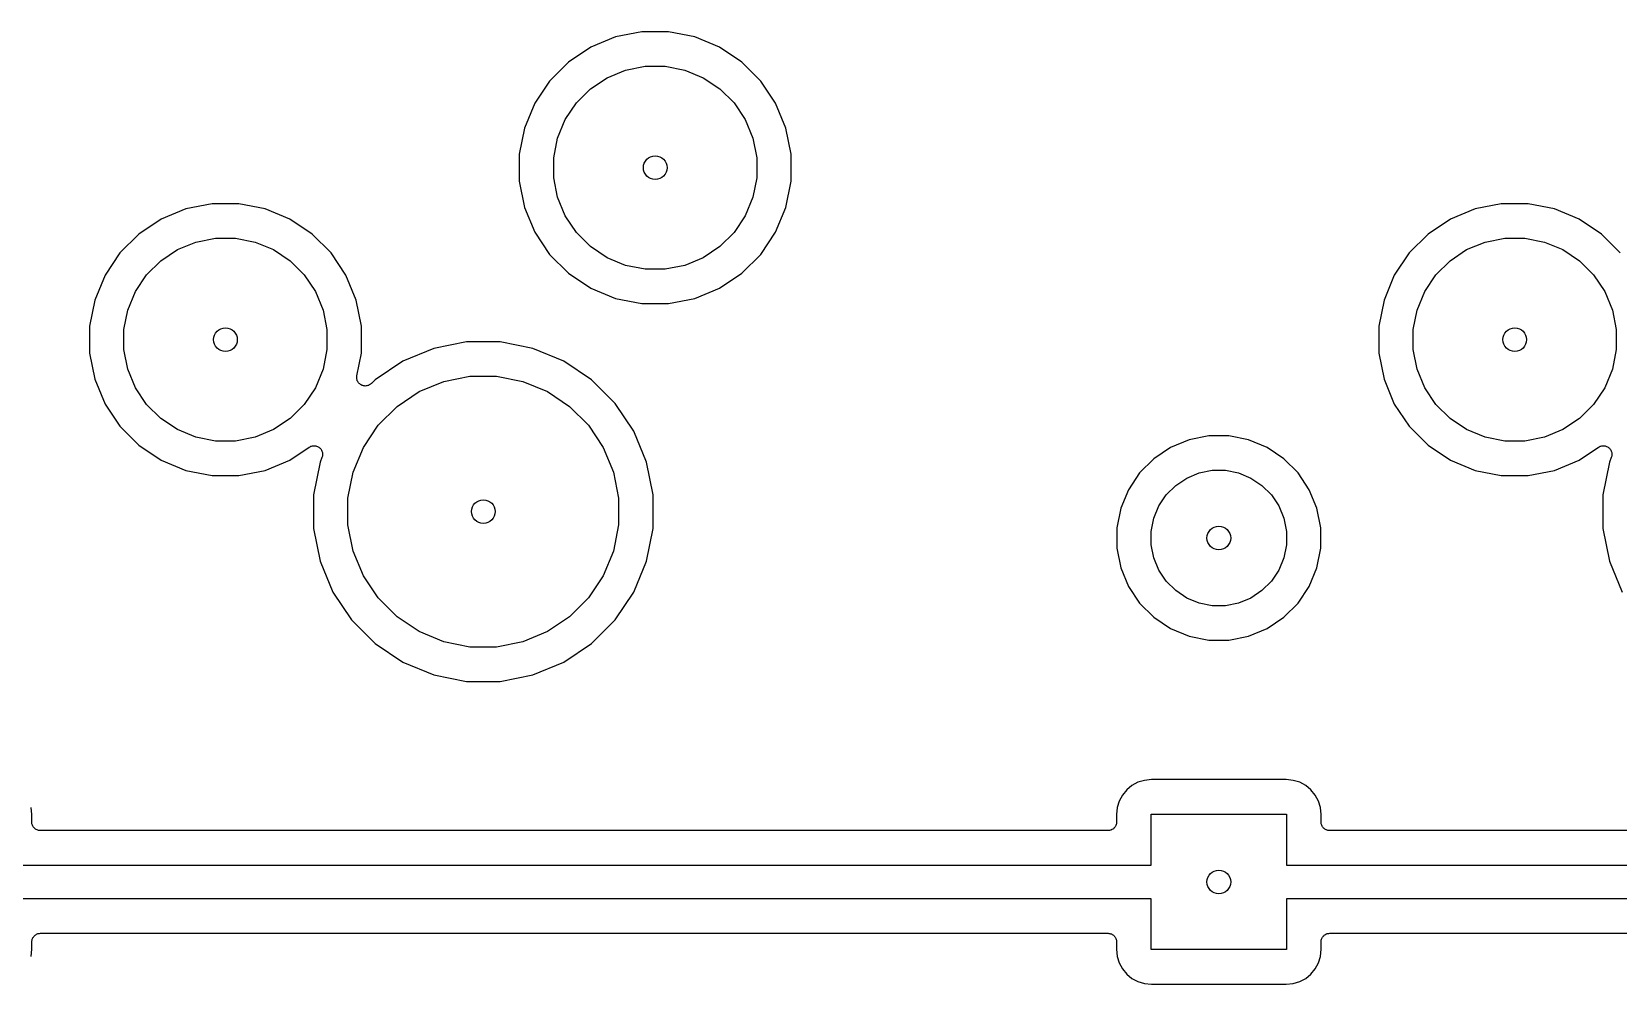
# Model space of a CAD drawing. Extents: x 1.5 to 15, y -8.3 to -3.1.
# Drawn here: x 5.263 to 6.186, y -5.65 to -5.096 of the extents above; entities that cross this region are included whole.
import ezdxf

# ---------------------------------------------------------------- set-up
doc = ezdxf.new("R2010")
doc.units = 0
doc.header["$MEASUREMENT"] = 0
doc.layers.add('BLACK', color=7, linetype='CONTINUOUS')

msp = doc.modelspace()

# ---------------------------------------------------------------- linework, layer by layer
at = {"layer": 'BLACK', "linetype": 'CONTINUOUS'}
for p, q in [((5.60253, -5.09869), (5.58814, -5.10465)), ((5.6178, -5.09565), (5.60253, -5.09869)), ((5.63338, -5.09565), (5.6178, -5.09565)), ((5.64865, -5.09869), (5.63338, -5.09565)), ((5.66304, -5.10465), (5.64865, -5.09869)), ((5.58814, -5.10465), (5.5752, -5.1133)), ((5.67599, -5.1133), (5.66304, -5.10465)), ((5.5752, -5.1133), (5.56418, -5.12431)), ((5.59762, -5.12237), (5.60836, -5.11792)), ((5.60836, -5.11792), (5.61977, -5.11565)), ((5.61977, -5.11565), (5.63141, -5.11565)), ((5.63141, -5.11565), (5.64282, -5.11792)), ((5.64282, -5.11792), (5.65356, -5.12237)), ((5.687, -5.12431), (5.67599, -5.1133)), ((5.56418, -5.12431), (5.55553, -5.13726)), ((5.57972, -5.13706), (5.58795, -5.12883)), ((5.58795, -5.12883), (5.59762, -5.12237)), ((5.65356, -5.12237), (5.66324, -5.12883)), ((5.66324, -5.12883), (5.67146, -5.13706)), ((5.69565, -5.13726), (5.687, -5.12431)), ((5.55553, -5.13726), (5.54957, -5.15165)), ((5.57326, -5.14673), (5.57972, -5.13706)), ((5.67146, -5.13706), (5.67792, -5.14673)), ((5.70161, -5.15165), (5.69565, -5.13726)), ((5.5688, -5.15748), (5.57326, -5.14673)), ((5.67792, -5.14673), (5.68238, -5.15748)), ((5.54957, -5.15165), (5.54654, -5.16692)), ((5.56654, -5.16889), (5.5688, -5.15748)), ((5.68238, -5.15748), (5.68465, -5.16889)), ((5.70465, -5.16692), (5.70161, -5.15165)), ((5.54654, -5.16692), (5.54654, -5.18249)), ((5.70465, -5.18249), (5.70465, -5.16692)), ((5.56654, -5.18052), (5.56654, -5.16889)), ((5.68465, -5.16889), (5.68465, -5.18052)), ((5.54654, -5.18249), (5.54957, -5.19776)), ((5.5688, -5.19193), (5.56654, -5.18052)), ((5.68465, -5.18052), (5.68238, -5.19193)), ((5.70161, -5.19776), (5.70465, -5.18249)), ((5.3678, -5.19565), (5.35253, -5.19869)), ((5.38338, -5.19565), (5.3678, -5.19565)), ((5.39865, -5.19869), (5.38338, -5.19565)), ((5.57326, -5.20268), (5.5688, -5.19193)), ((5.68238, -5.19193), (5.67792, -5.20268)), ((6.1178, -5.19565), (6.10253, -5.19869)), ((6.13338, -5.19565), (6.1178, -5.19565)), ((6.14865, -5.19869), (6.13338, -5.19565)), ((5.33814, -5.20465), (5.3252, -5.2133)), ((5.35253, -5.19869), (5.33814, -5.20465)), ((5.41304, -5.20465), (5.39865, -5.19869)), ((5.42599, -5.2133), (5.41304, -5.20465)), ((5.54957, -5.19776), (5.55553, -5.21215)), ((5.57972, -5.21235), (5.57326, -5.20268)), ((5.67792, -5.20268), (5.67146, -5.21235)), ((5.69565, -5.21215), (5.70161, -5.19776)), ((6.08814, -5.20465), (6.0752, -5.2133)), ((6.10253, -5.19869), (6.08814, -5.20465)), ((6.16304, -5.20465), (6.14865, -5.19869)), ((6.17599, -5.2133), (6.16304, -5.20465)), ((5.3252, -5.2133), (5.31418, -5.22431)), ((5.437, -5.22431), (5.42599, -5.2133)), ((5.55553, -5.21215), (5.56418, -5.2251)), ((5.58795, -5.22058), (5.57972, -5.21235)), ((5.67146, -5.21235), (5.66324, -5.22058)), ((5.687, -5.2251), (5.69565, -5.21215)), ((6.0752, -5.2133), (6.06418, -5.22431)), ((6.187, -5.22431), (6.17599, -5.2133)), ((5.33795, -5.22883), (5.34762, -5.22237)), ((5.34762, -5.22237), (5.35836, -5.21792)), ((5.35836, -5.21792), (5.36977, -5.21565)), ((5.36977, -5.21565), (5.38141, -5.21565)), ((5.38141, -5.21565), (5.39282, -5.21792)), ((5.39282, -5.21792), (5.40356, -5.22237)), ((5.40356, -5.22237), (5.41324, -5.22883)), ((5.59762, -5.22704), (5.58795, -5.22058)), ((5.66324, -5.22058), (5.65356, -5.22704)), ((6.08795, -5.22883), (6.09762, -5.22237)), ((6.09762, -5.22237), (6.10836, -5.21792)), ((6.10836, -5.21792), (6.11977, -5.21565)), ((6.11977, -5.21565), (6.13141, -5.21565)), ((6.13141, -5.21565), (6.14282, -5.21792)), ((6.14282, -5.21792), (6.15356, -5.22237)), ((6.15356, -5.22237), (6.16324, -5.22883)), ((5.31418, -5.22431), (5.30553, -5.23726)), ((5.32972, -5.23706), (5.33795, -5.22883)), ((5.41324, -5.22883), (5.42146, -5.23706)), ((5.44565, -5.23726), (5.437, -5.22431)), ((5.56418, -5.2251), (5.5752, -5.23611)), ((5.60836, -5.23149), (5.59762, -5.22704)), ((5.61977, -5.23376), (5.60836, -5.23149)), ((5.64282, -5.23149), (5.63141, -5.23376)), ((5.65356, -5.22704), (5.64282, -5.23149)), ((5.67599, -5.23611), (5.687, -5.2251)), ((6.06418, -5.22431), (6.05553, -5.23726)), ((6.07972, -5.23706), (6.08795, -5.22883)), ((6.16324, -5.22883), (6.17146, -5.23706)), ((5.30553, -5.23726), (5.29957, -5.25165)), ((5.32326, -5.24673), (5.32972, -5.23706)), ((5.42146, -5.23706), (5.42792, -5.24673)), ((5.45161, -5.25165), (5.44565, -5.23726)), ((5.5752, -5.23611), (5.58814, -5.24476)), ((5.63141, -5.23376), (5.61977, -5.23376)), ((5.66304, -5.24476), (5.67599, -5.23611)), ((6.05553, -5.23726), (6.04957, -5.25165)), ((6.07326, -5.24673), (6.07972, -5.23706)), ((6.17146, -5.23706), (6.17792, -5.24673)), ((5.3188, -5.25748), (5.32326, -5.24673)), ((5.42792, -5.24673), (5.43238, -5.25748)), ((5.58814, -5.24476), (5.60253, -5.25072)), ((5.60253, -5.25072), (5.6178, -5.25376)), ((5.63338, -5.25376), (5.64865, -5.25072)), ((5.64865, -5.25072), (5.66304, -5.24476)), ((6.0688, -5.25748), (6.07326, -5.24673)), ((6.17792, -5.24673), (6.18238, -5.25748)), ((5.29957, -5.25165), (5.29654, -5.26692)), ((5.31654, -5.26889), (5.3188, -5.25748)), ((5.43238, -5.25748), (5.43465, -5.26889)), ((5.45465, -5.26692), (5.45161, -5.25165)), ((5.6178, -5.25376), (5.63338, -5.25376)), ((6.04957, -5.25165), (6.04654, -5.26692)), ((6.06654, -5.26889), (6.0688, -5.25748)), ((6.18238, -5.25748), (6.18465, -5.26889)), ((5.29654, -5.26692), (5.29654, -5.28249)), ((5.31654, -5.28052), (5.31654, -5.26889)), ((5.43465, -5.26889), (5.43465, -5.28052)), ((5.45465, -5.28249), (5.45465, -5.26692)), ((6.04654, -5.26692), (6.04654, -5.28249)), ((6.06654, -5.28052), (6.06654, -5.26889)), ((6.18465, -5.26889), (6.18465, -5.28052)), ((5.51587, -5.27596), (5.49679, -5.27976)), ((5.53532, -5.27596), (5.51587, -5.27596)), ((5.55439, -5.27976), (5.53532, -5.27596)), ((5.29654, -5.28249), (5.29957, -5.29776)), ((5.3188, -5.29193), (5.31654, -5.28052)), ((5.43465, -5.28052), (5.43238, -5.29193)), ((5.45202, -5.29568), (5.45465, -5.28249)), ((5.47882, -5.2872), (5.46265, -5.29801)), ((5.49679, -5.27976), (5.47882, -5.2872)), ((5.57236, -5.2872), (5.55439, -5.27976)), ((5.58853, -5.29801), (5.57236, -5.2872)), ((6.04654, -5.28249), (6.04957, -5.29776)), ((6.0688, -5.29193), (6.06654, -5.28052)), ((6.18465, -5.28052), (6.18238, -5.29193)), ((5.32326, -5.30268), (5.3188, -5.29193)), ((5.43238, -5.29193), (5.42792, -5.30268)), ((5.45193, -5.29664), (5.45197, -5.29616)), ((5.45193, -5.29665), (5.45193, -5.29664)), ((5.45197, -5.29713), (5.45193, -5.29665)), ((5.45193, -5.29665), (5.45193, -5.29665)), ((5.45197, -5.29616), (5.45202, -5.29568)), ((5.45202, -5.29761), (5.45197, -5.29713)), ((5.45202, -5.29762), (5.45202, -5.29761)), ((5.50262, -5.29899), (5.51784, -5.29596)), ((5.51784, -5.29596), (5.53335, -5.29596)), ((5.53335, -5.29596), (5.54856, -5.29899)), ((6.07326, -5.30268), (6.0688, -5.29193)), ((6.18238, -5.29193), (6.17792, -5.30268)), ((5.29957, -5.29776), (5.30553, -5.31215)), ((5.32972, -5.31235), (5.32326, -5.30268)), ((5.42792, -5.30268), (5.42146, -5.31235)), ((5.45202, -5.29763), (5.45202, -5.29762)), ((5.45216, -5.29809), (5.45202, -5.29763)), ((5.4523, -5.29855), (5.45216, -5.29809)), ((5.4523, -5.29856), (5.4523, -5.29855)), ((5.4523, -5.29855), (5.4523, -5.29855)), ((5.45253, -5.29899), (5.4523, -5.29856)), ((5.45275, -5.29941), (5.45253, -5.29899)), ((5.45276, -5.29942), (5.45275, -5.29941)), ((5.45306, -5.29979), (5.45276, -5.29942)), ((5.45276, -5.29942), (5.45276, -5.29942)), ((5.45337, -5.30017), (5.45306, -5.29979)), ((5.45337, -5.30018), (5.45337, -5.30017)), ((5.45337, -5.30017), (5.45337, -5.30017)), ((5.45374, -5.30048), (5.45337, -5.30018)), ((5.45411, -5.30079), (5.45374, -5.30048)), ((5.45412, -5.3008), (5.45411, -5.30079)), ((5.45413, -5.3008), (5.45412, -5.3008)), ((5.45455, -5.30103), (5.45413, -5.3008)), ((5.45497, -5.30126), (5.45455, -5.30103)), ((5.45498, -5.30126), (5.45497, -5.30126)), ((5.45498, -5.30127), (5.45498, -5.30126)), ((5.45545, -5.30141), (5.45498, -5.30127)), ((5.4559, -5.30155), (5.45545, -5.30141)), ((5.45591, -5.30155), (5.4559, -5.30155)), ((5.45592, -5.30156), (5.45591, -5.30155)), ((5.4564, -5.30161), (5.45592, -5.30156)), ((5.45687, -5.30166), (5.4564, -5.30161)), ((5.45688, -5.30166), (5.45687, -5.30166)), ((5.45689, -5.30166), (5.45688, -5.30166)), ((5.45736, -5.30162), (5.45689, -5.30166)), ((5.45785, -5.30157), (5.45736, -5.30162)), ((5.45786, -5.30157), (5.45785, -5.30157)), ((5.45785, -5.30157), (5.45785, -5.30157)), ((5.45832, -5.30144), (5.45786, -5.30157)), ((5.45878, -5.3013), (5.45832, -5.30144)), ((5.45879, -5.3013), (5.45878, -5.3013)), ((5.45923, -5.30107), (5.45879, -5.3013)), ((5.45879, -5.3013), (5.45879, -5.3013)), ((5.45965, -5.30085), (5.45923, -5.30107)), ((5.45966, -5.30085), (5.45965, -5.30085)), ((5.45965, -5.30085), (5.45965, -5.30085)), ((5.46003, -5.30054), (5.45966, -5.30085)), ((5.46041, -5.30024), (5.46003, -5.30054)), ((5.46042, -5.30023), (5.46041, -5.30024)), ((5.46046, -5.30019), (5.46042, -5.30023)), ((5.46042, -5.30023), (5.46042, -5.30023)), ((5.46042, -5.30023), (5.46042, -5.30023)), ((5.46265, -5.29801), (5.46046, -5.30019)), ((5.4754, -5.31354), (5.48829, -5.30493)), ((5.48829, -5.30493), (5.50262, -5.29899)), ((5.54856, -5.29899), (5.56289, -5.30493)), ((5.56289, -5.30493), (5.57578, -5.31354)), ((5.60229, -5.31176), (5.58853, -5.29801)), ((6.04957, -5.29776), (6.05553, -5.31215)), ((6.07972, -5.31235), (6.07326, -5.30268)), ((6.17792, -5.30268), (6.17146, -5.31235)), ((5.30553, -5.31215), (5.31418, -5.3251)), ((5.33795, -5.32058), (5.32972, -5.31235)), ((5.42146, -5.31235), (5.41324, -5.32058)), ((5.46443, -5.32451), (5.4754, -5.31354)), ((5.57578, -5.31354), (5.58675, -5.32451)), ((5.61309, -5.32793), (5.60229, -5.31176)), ((6.05553, -5.31215), (6.06418, -5.3251)), ((6.08795, -5.32058), (6.07972, -5.31235)), ((6.17146, -5.31235), (6.16324, -5.32058)), ((5.31418, -5.3251), (5.3252, -5.33611)), ((5.34762, -5.32704), (5.33795, -5.32058)), ((5.41324, -5.32058), (5.40356, -5.32704)), ((5.45581, -5.33741), (5.46443, -5.32451)), ((5.58675, -5.32451), (5.59537, -5.33741)), ((6.06418, -5.3251), (6.0752, -5.33611)), ((6.09762, -5.32704), (6.08795, -5.32058)), ((6.16324, -5.32058), (6.15356, -5.32704)), ((5.35836, -5.33149), (5.34762, -5.32704)), ((5.36977, -5.33376), (5.35836, -5.33149)), ((5.38141, -5.33376), (5.36977, -5.33376)), ((5.39282, -5.33149), (5.38141, -5.33376)), ((5.40356, -5.32704), (5.39282, -5.33149)), ((5.62054, -5.3459), (5.61309, -5.32793)), ((5.93615, -5.33297), (5.92534, -5.33745)), ((5.94762, -5.33069), (5.93615, -5.33297)), ((5.95931, -5.33069), (5.94762, -5.33069)), ((5.97078, -5.33297), (5.95931, -5.33069)), ((5.98159, -5.33745), (5.97078, -5.33297)), ((6.10836, -5.33149), (6.09762, -5.32704)), ((6.11977, -5.33376), (6.10836, -5.33149)), ((6.13141, -5.33376), (6.11977, -5.33376)), ((6.14282, -5.33149), (6.13141, -5.33376)), ((6.15356, -5.32704), (6.14282, -5.33149)), ((5.3252, -5.33611), (5.33814, -5.34476)), ((5.41304, -5.34476), (5.42433, -5.33722)), ((5.42433, -5.33722), (5.42438, -5.33718)), ((5.42438, -5.33718), (5.42438, -5.33718)), ((5.42438, -5.33718), (5.42438, -5.33718)), ((5.42438, -5.33718), (5.42439, -5.33718)), ((5.42439, -5.33718), (5.42482, -5.33695)), ((5.42482, -5.33695), (5.42524, -5.33673)), ((5.42524, -5.33673), (5.42525, -5.33673)), ((5.42525, -5.33673), (5.42526, -5.33673)), ((5.42526, -5.33673), (5.42572, -5.3366)), ((5.42572, -5.3366), (5.42618, -5.33646)), ((5.42618, -5.33646), (5.42619, -5.33646)), ((5.42619, -5.33646), (5.42667, -5.33642)), ((5.42619, -5.33646), (5.42619, -5.33646)), ((5.42667, -5.33642), (5.42715, -5.33637)), ((5.42715, -5.33637), (5.42716, -5.33637)), ((5.42716, -5.33637), (5.42717, -5.33637)), ((5.42717, -5.33637), (5.42766, -5.33643)), ((5.42766, -5.33643), (5.42812, -5.33648)), ((5.42812, -5.33648), (5.42813, -5.33648)), ((5.42813, -5.33648), (5.42814, -5.33648)), ((5.42814, -5.33648), (5.42861, -5.33663)), ((5.42861, -5.33663), (5.42905, -5.33677)), ((5.42905, -5.33677), (5.42906, -5.33677)), ((5.42906, -5.33677), (5.42907, -5.33677)), ((5.42907, -5.33677), (5.4295, -5.33701)), ((5.4295, -5.33701), (5.42991, -5.33723)), ((5.42991, -5.33723), (5.42992, -5.33724)), ((5.42992, -5.33724), (5.42992, -5.33724)), ((5.42992, -5.33724), (5.4303, -5.33755)), ((5.4303, -5.33755), (5.43066, -5.33786)), ((5.43173, -5.34329), (5.43064, -5.3459)), ((5.43066, -5.33786), (5.43067, -5.33786)), ((5.43067, -5.33786), (5.43067, -5.33787)), ((5.43067, -5.33787), (5.43098, -5.33824)), ((5.43098, -5.33824), (5.43128, -5.33861)), ((5.43128, -5.33861), (5.43128, -5.33862)), ((5.43128, -5.33862), (5.43129, -5.33862)), ((5.43129, -5.33862), (5.43152, -5.33906)), ((5.43152, -5.33906), (5.43174, -5.33948)), ((5.43187, -5.34283), (5.43173, -5.34329)), ((5.43174, -5.33948), (5.43174, -5.33948)), ((5.43174, -5.33948), (5.43174, -5.33949)), ((5.43174, -5.33949), (5.43188, -5.33996)), ((5.43201, -5.34237), (5.43187, -5.34283)), ((5.43188, -5.33996), (5.43202, -5.34041)), ((5.43206, -5.34188), (5.43201, -5.34235)), ((5.43201, -5.34235), (5.43201, -5.34236)), ((5.43201, -5.34236), (5.43201, -5.34237)), ((5.43202, -5.34041), (5.43202, -5.34042)), ((5.43202, -5.34042), (5.43202, -5.34042)), ((5.43202, -5.34042), (5.43206, -5.34092)), ((5.43206, -5.34092), (5.43211, -5.34138)), ((5.43211, -5.34139), (5.43206, -5.34188)), ((5.43211, -5.34138), (5.43211, -5.34139)), ((5.43211, -5.34139), (5.43211, -5.34139)), ((5.44988, -5.35174), (5.45581, -5.33741)), ((5.59537, -5.33741), (5.6013, -5.35174)), ((5.92534, -5.33745), (5.91562, -5.34394)), ((5.99131, -5.34394), (5.98159, -5.33745)), ((6.0752, -5.33611), (6.08814, -5.34476)), ((6.16304, -5.34476), (6.17433, -5.33722)), ((6.17433, -5.33722), (6.17438, -5.33718)), ((6.17438, -5.33718), (6.17438, -5.33718)), ((6.17438, -5.33718), (6.17438, -5.33718)), ((6.17438, -5.33718), (6.17439, -5.33718)), ((6.17439, -5.33718), (6.17482, -5.33695)), ((6.17482, -5.33695), (6.17524, -5.33673)), ((6.17524, -5.33673), (6.17525, -5.33673)), ((6.17525, -5.33673), (6.17526, -5.33673)), ((6.17526, -5.33673), (6.17572, -5.3366)), ((6.17572, -5.3366), (6.17618, -5.33646)), ((6.17618, -5.33646), (6.17619, -5.33646)), ((6.17619, -5.33646), (6.17667, -5.33642)), ((6.17619, -5.33646), (6.17619, -5.33646)), ((6.17667, -5.33642), (6.17715, -5.33637)), ((6.17715, -5.33637), (6.17716, -5.33637)), ((6.17716, -5.33637), (6.17717, -5.33637)), ((6.17717, -5.33637), (6.17766, -5.33643)), ((6.17766, -5.33643), (6.17812, -5.33648)), ((6.17812, -5.33648), (6.17813, -5.33648)), ((6.17813, -5.33648), (6.17814, -5.33648)), ((6.17814, -5.33648), (6.17861, -5.33663)), ((6.17861, -5.33663), (6.17905, -5.33677)), ((6.17905, -5.33677), (6.17906, -5.33677)), ((6.17906, -5.33677), (6.17907, -5.33677)), ((6.17907, -5.33677), (6.1795, -5.33701)), ((6.1795, -5.33701), (6.17991, -5.33723)), ((6.17991, -5.33723), (6.17992, -5.33724)), ((6.17992, -5.33724), (6.17992, -5.33724)), ((6.17992, -5.33724), (6.1803, -5.33755)), ((6.1803, -5.33755), (6.18066, -5.33786)), ((6.18173, -5.34329), (6.18064, -5.3459)), ((6.18066, -5.33786), (6.18067, -5.33786)), ((6.18067, -5.33786), (6.18067, -5.33787)), ((6.18067, -5.33787), (6.18098, -5.33824)), ((6.18098, -5.33824), (6.18128, -5.33861)), ((6.18128, -5.33861), (6.18128, -5.33862)), ((6.18128, -5.33862), (6.18129, -5.33862)), ((6.18129, -5.33862), (6.18152, -5.33906)), ((6.18152, -5.33906), (6.18174, -5.33948)), ((6.18187, -5.34283), (6.18173, -5.34329)), ((6.18174, -5.33948), (6.18174, -5.33948)), ((6.18174, -5.33948), (6.18174, -5.33949)), ((6.18174, -5.33949), (6.18188, -5.33996)), ((6.18201, -5.34237), (6.18187, -5.34283)), ((6.18188, -5.33996), (6.18202, -5.34041)), ((6.18206, -5.34188), (6.18201, -5.34235)), ((6.18201, -5.34235), (6.18201, -5.34236)), ((6.18201, -5.34236), (6.18201, -5.34237)), ((6.18202, -5.34041), (6.18202, -5.34042)), ((6.18202, -5.34042), (6.18202, -5.34042)), ((6.18202, -5.34042), (6.18206, -5.34092)), ((6.18206, -5.34092), (6.18211, -5.34138)), ((6.18211, -5.34139), (6.18206, -5.34188)), ((6.18211, -5.34138), (6.18211, -5.34139)), ((6.18211, -5.34139), (6.18211, -5.34139)), ((5.33814, -5.34476), (5.35253, -5.35072)), ((5.35253, -5.35072), (5.3678, -5.35376)), ((5.38338, -5.35376), (5.39865, -5.35072)), ((5.39865, -5.35072), (5.41304, -5.34476)), ((5.43064, -5.3459), (5.42685, -5.36498)), ((5.44685, -5.36695), (5.44988, -5.35174)), ((5.6013, -5.35174), (5.60433, -5.36695)), ((5.62433, -5.36498), (5.62054, -5.3459)), ((5.90735, -5.35221), (5.90085, -5.36194)), ((5.91562, -5.34394), (5.90735, -5.35221)), ((5.93482, -5.35517), (5.94198, -5.3522)), ((5.94198, -5.3522), (5.94959, -5.35069)), ((5.94959, -5.35069), (5.95734, -5.35069)), ((5.95734, -5.35069), (5.96495, -5.3522)), ((5.96495, -5.3522), (5.97211, -5.35517)), ((5.99958, -5.35221), (5.99131, -5.34394)), ((6.00608, -5.36194), (5.99958, -5.35221)), ((6.08814, -5.34476), (6.10253, -5.35072)), ((6.10253, -5.35072), (6.1178, -5.35376)), ((6.13338, -5.35376), (6.14865, -5.35072)), ((6.14865, -5.35072), (6.16304, -5.34476)), ((6.18064, -5.3459), (6.17685, -5.36498)), ((5.3678, -5.35376), (5.38338, -5.35376)), ((5.90085, -5.36194), (5.89638, -5.37274)), ((5.92288, -5.36496), (5.92837, -5.35948)), ((5.92837, -5.35948), (5.93482, -5.35517)), ((5.97211, -5.35517), (5.97856, -5.35948)), ((5.97856, -5.35948), (5.98405, -5.36496)), ((6.01055, -5.37274), (6.00608, -5.36194)), ((6.1178, -5.35376), (6.13338, -5.35376)), ((5.42685, -5.36498), (5.42685, -5.38443)), ((5.44685, -5.38246), (5.44685, -5.36695)), ((5.60433, -5.36695), (5.60433, -5.38246)), ((5.62433, -5.38443), (5.62433, -5.36498)), ((5.91561, -5.37858), (5.91858, -5.37141)), ((5.91858, -5.37141), (5.92288, -5.36496)), ((5.98405, -5.36496), (5.98835, -5.37141)), ((5.98835, -5.37141), (5.99132, -5.37858)), ((6.17685, -5.36498), (6.17685, -5.38443)), ((5.89638, -5.37274), (5.89409, -5.38421)), ((5.91409, -5.38618), (5.91561, -5.37858)), ((5.99132, -5.37858), (5.99283, -5.38618)), ((6.01283, -5.38421), (6.01055, -5.37274)), ((5.42685, -5.38443), (5.43064, -5.40351)), ((5.44988, -5.39767), (5.44685, -5.38246)), ((5.60433, -5.38246), (5.6013, -5.39767)), ((5.62054, -5.40351), (5.62433, -5.38443)), ((5.89409, -5.38421), (5.89409, -5.39591)), ((5.91409, -5.39394), (5.91409, -5.38618)), ((5.99283, -5.38618), (5.99283, -5.39394)), ((6.01283, -5.39591), (6.01283, -5.38421)), ((6.17685, -5.38443), (6.18064, -5.40351)), ((5.45581, -5.412), (5.44988, -5.39767)), ((5.6013, -5.39767), (5.59537, -5.412)), ((5.89409, -5.39591), (5.89638, -5.40738)), ((5.91561, -5.40154), (5.91409, -5.39394)), ((5.99283, -5.39394), (5.99132, -5.40154)), ((6.01055, -5.40738), (6.01283, -5.39591)), ((5.43064, -5.40351), (5.43809, -5.42148)), ((5.61309, -5.42148), (5.62054, -5.40351)), ((5.89638, -5.40738), (5.90085, -5.41818)), ((5.91858, -5.40871), (5.91561, -5.40154)), ((5.99132, -5.40154), (5.98835, -5.40871)), ((6.00608, -5.41818), (6.01055, -5.40738)), ((6.18064, -5.40351), (6.18809, -5.42148)), ((5.46443, -5.4249), (5.45581, -5.412)), ((5.59537, -5.412), (5.58675, -5.4249)), ((5.92288, -5.41516), (5.91858, -5.40871)), ((5.92837, -5.42064), (5.92288, -5.41516)), ((5.98405, -5.41516), (5.97856, -5.42064)), ((5.98835, -5.40871), (5.98405, -5.41516)), ((5.43809, -5.42148), (5.44889, -5.43765)), ((5.4754, -5.43587), (5.46443, -5.4249)), ((5.58675, -5.4249), (5.57578, -5.43587)), ((5.60229, -5.43765), (5.61309, -5.42148)), ((5.90085, -5.41818), (5.90735, -5.42791)), ((5.93482, -5.42495), (5.92837, -5.42064)), ((5.94198, -5.42792), (5.93482, -5.42495)), ((5.97211, -5.42495), (5.96495, -5.42792)), ((5.97856, -5.42064), (5.97211, -5.42495)), ((5.99958, -5.42791), (6.00608, -5.41818)), ((5.48829, -5.44448), (5.4754, -5.43587)), ((5.57578, -5.43587), (5.56289, -5.44448)), ((5.90735, -5.42791), (5.91562, -5.43617)), ((5.94959, -5.42943), (5.94198, -5.42792)), ((5.95734, -5.42943), (5.94959, -5.42943)), ((5.96495, -5.42792), (5.95734, -5.42943)), ((5.99131, -5.43617), (5.99958, -5.42791)), ((5.44889, -5.43765), (5.46265, -5.4514)), ((5.50262, -5.45042), (5.48829, -5.44448)), ((5.56289, -5.44448), (5.54856, -5.45042)), ((5.58853, -5.4514), (5.60229, -5.43765)), ((5.91562, -5.43617), (5.92534, -5.44267)), ((5.92534, -5.44267), (5.93615, -5.44715)), ((5.97078, -5.44715), (5.98159, -5.44267)), ((5.98159, -5.44267), (5.99131, -5.43617)), ((5.46265, -5.4514), (5.47882, -5.46221)), ((5.51784, -5.45344), (5.50262, -5.45042)), ((5.53335, -5.45344), (5.51784, -5.45344)), ((5.54856, -5.45042), (5.53335, -5.45344)), ((5.57236, -5.46221), (5.58853, -5.4514)), ((5.93615, -5.44715), (5.94762, -5.44943)), ((5.94762, -5.44943), (5.95931, -5.44943)), ((5.95931, -5.44943), (5.97078, -5.44715)), ((5.47882, -5.46221), (5.49679, -5.46965)), ((5.55439, -5.46965), (5.57236, -5.46221)), ((5.49679, -5.46965), (5.51587, -5.47344)), ((5.53532, -5.47344), (5.55439, -5.46965)), ((5.51587, -5.47344), (5.53532, -5.47344)), ((5.89988, -5.53648), (5.89738, -5.53952)), ((5.90293, -5.53398), (5.89988, -5.53648)), ((5.9064, -5.53212), (5.90293, -5.53398)), ((5.91017, -5.53098), (5.9064, -5.53212)), ((5.91434, -5.53057), (5.91017, -5.53098)), ((5.99259, -5.53057), (5.91434, -5.53057)), ((5.99676, -5.53098), (5.99259, -5.53057)), ((6.00053, -5.53212), (5.99676, -5.53098)), ((6.004, -5.53398), (6.00053, -5.53212)), ((6.00705, -5.53648), (6.004, -5.53398)), ((6.00954, -5.53952), (6.00705, -5.53648)), ((5.26296, -5.55093), (5.26255, -5.54677)), ((5.89438, -5.54677), (5.89397, -5.55093)), ((5.89553, -5.543), (5.89438, -5.54677)), ((5.89738, -5.53952), (5.89553, -5.543)), ((6.0114, -5.543), (6.00954, -5.53952)), ((6.01255, -5.54677), (6.0114, -5.543)), ((6.01296, -5.55093), (6.01255, -5.54677)), ((5.26296, -5.55522), (5.26296, -5.55093)), ((5.263, -5.55569), (5.26296, -5.55522)), ((5.26304, -5.55615), (5.263, -5.55569)), ((5.89392, -5.55576), (5.89387, -5.55622)), ((5.89397, -5.55529), (5.89392, -5.55576)), ((5.89397, -5.55093), (5.89397, -5.55522)), ((5.89397, -5.55522), (5.89397, -5.55525)), ((5.89397, -5.55525), (5.89397, -5.55525)), ((5.89397, -5.55525), (5.89397, -5.55525)), ((5.89397, -5.55525), (5.89397, -5.55529)), ((5.91409, -5.58022), (5.91409, -5.55069)), ((5.91409, -5.55069), (5.99283, -5.55069)), ((5.99283, -5.55069), (5.99283, -5.58022)), ((6.01296, -5.55522), (6.01296, -5.55093)), ((6.013, -5.55569), (6.01296, -5.55522)), ((6.01304, -5.55615), (6.013, -5.55569)), ((5.26305, -5.55617), (5.26304, -5.55615)), ((5.26305, -5.55619), (5.26305, -5.55617)), ((5.26319, -5.55664), (5.26305, -5.55619)), ((5.26332, -5.55709), (5.26319, -5.55664)), ((5.26333, -5.55711), (5.26332, -5.55709)), ((5.26333, -5.55712), (5.26333, -5.55711)), ((5.26355, -5.55754), (5.26333, -5.55712)), ((5.26377, -5.55795), (5.26355, -5.55754)), ((5.26378, -5.55797), (5.26377, -5.55795)), ((5.26379, -5.55798), (5.26378, -5.55797)), ((5.26409, -5.55835), (5.26379, -5.55798)), ((5.26438, -5.55871), (5.26409, -5.55835)), ((5.2644, -5.55873), (5.26438, -5.55871)), ((5.26441, -5.55874), (5.2644, -5.55873)), ((5.26477, -5.55904), (5.26441, -5.55874)), ((5.26513, -5.55934), (5.26477, -5.55904)), ((5.26515, -5.55935), (5.26513, -5.55934)), ((5.26516, -5.55936), (5.26515, -5.55935)), ((5.26557, -5.55959), (5.26516, -5.55936)), ((5.26599, -5.55981), (5.26557, -5.55959)), ((5.266, -5.55982), (5.26599, -5.55981)), ((5.26602, -5.55983), (5.266, -5.55982)), ((5.26647, -5.55996), (5.26602, -5.55983)), ((5.26692, -5.56011), (5.26647, -5.55996)), ((5.26693, -5.56011), (5.26692, -5.56011)), ((5.26695, -5.56011), (5.26693, -5.56011)), ((5.26742, -5.56016), (5.26695, -5.56011)), ((5.26789, -5.56022), (5.26742, -5.56016)), ((5.26792, -5.56022), (5.26789, -5.56022)), ((5.26796, -5.56022), (5.26792, -5.56022)), ((5.26792, -5.56022), (5.26792, -5.56022)), ((5.26792, -5.56022), (5.26792, -5.56022)), ((5.88897, -5.56022), (5.26796, -5.56022)), ((5.88944, -5.56017), (5.88897, -5.56022)), ((5.88991, -5.56013), (5.88944, -5.56017)), ((5.88993, -5.56012), (5.88991, -5.56013)), ((5.88994, -5.56012), (5.88993, -5.56012)), ((5.8904, -5.55999), (5.88994, -5.56012)), ((5.89085, -5.55985), (5.8904, -5.55999)), ((5.89086, -5.55984), (5.89085, -5.55985)), ((5.89088, -5.55984), (5.89086, -5.55984)), ((5.89129, -5.55962), (5.89088, -5.55984)), ((5.89171, -5.5594), (5.89129, -5.55962)), ((5.89173, -5.55939), (5.89171, -5.5594)), ((5.89174, -5.55938), (5.89173, -5.55939)), ((5.89211, -5.55908), (5.89174, -5.55938)), ((5.89247, -5.55879), (5.89211, -5.55908)), ((5.89248, -5.55878), (5.89247, -5.55879)), ((5.8925, -5.55876), (5.89248, -5.55878)), ((5.8928, -5.5584), (5.8925, -5.55876)), ((5.8931, -5.55804), (5.8928, -5.5584)), ((5.89311, -5.55803), (5.8931, -5.55804)), ((5.89312, -5.55801), (5.89311, -5.55803)), ((5.89334, -5.5576), (5.89312, -5.55801)), ((5.89357, -5.55719), (5.89334, -5.5576)), ((5.89358, -5.55715), (5.89357, -5.55717)), ((5.89357, -5.55717), (5.89357, -5.55719)), ((5.89372, -5.5567), (5.89358, -5.55715)), ((5.89386, -5.55626), (5.89372, -5.5567)), ((5.89387, -5.55624), (5.89386, -5.55626)), ((5.89387, -5.55622), (5.89387, -5.55624)), ((6.01305, -5.55617), (6.01304, -5.55615)), ((6.01305, -5.55619), (6.01305, -5.55617)), ((6.01319, -5.55664), (6.01305, -5.55619)), ((6.01332, -5.55709), (6.01319, -5.55664)), ((6.01333, -5.55711), (6.01332, -5.55709)), ((6.01333, -5.55712), (6.01333, -5.55711)), ((6.01355, -5.55754), (6.01333, -5.55712)), ((6.01377, -5.55795), (6.01355, -5.55754)), ((6.01378, -5.55797), (6.01377, -5.55795)), ((6.01379, -5.55798), (6.01378, -5.55797)), ((6.01409, -5.55835), (6.01379, -5.55798)), ((6.01438, -5.55871), (6.01409, -5.55835)), ((6.0144, -5.55873), (6.01438, -5.55871)), ((6.01441, -5.55874), (6.0144, -5.55873)), ((6.01477, -5.55904), (6.01441, -5.55874)), ((6.01513, -5.55934), (6.01477, -5.55904)), ((6.01515, -5.55935), (6.01513, -5.55934)), ((6.01516, -5.55936), (6.01515, -5.55935)), ((6.01557, -5.55959), (6.01516, -5.55936)), ((6.01599, -5.55981), (6.01557, -5.55959)), ((6.016, -5.55982), (6.01599, -5.55981)), ((6.01602, -5.55983), (6.016, -5.55982)), ((6.01647, -5.55996), (6.01602, -5.55983)), ((6.01692, -5.56011), (6.01647, -5.55996)), ((6.01693, -5.56011), (6.01692, -5.56011)), ((6.01695, -5.56011), (6.01693, -5.56011)), ((6.01742, -5.56016), (6.01695, -5.56011)), ((6.01789, -5.56022), (6.01742, -5.56016)), ((6.01792, -5.56022), (6.01789, -5.56022)), ((6.01796, -5.56022), (6.01792, -5.56022)), ((6.01792, -5.56022), (6.01792, -5.56022)), ((6.01792, -5.56022), (6.01792, -5.56022)), ((6.63897, -5.56022), (6.01796, -5.56022)), ((5.24283, -5.58022), (5.91409, -5.58022)), ((5.99283, -5.58022), (6.66409, -5.58022)), ((5.91409, -5.5999), (5.24283, -5.5999)), ((5.91409, -5.62943), (5.91409, -5.5999)), ((6.66409, -5.5999), (5.99283, -5.5999)), ((5.99283, -5.5999), (5.99283, -5.62943)), ((5.26522, -5.62072), (5.26563, -5.6205)), ((5.26563, -5.6205), (5.26605, -5.62028)), ((5.26605, -5.62028), (5.26607, -5.62027)), ((5.26607, -5.62027), (5.26608, -5.62027)), ((5.26608, -5.62027), (5.26653, -5.62013)), ((5.26653, -5.62013), (5.26698, -5.62)), ((5.26698, -5.62), (5.267, -5.62)), ((5.267, -5.62), (5.26702, -5.61999)), ((5.26702, -5.61999), (5.26749, -5.61995)), ((5.26749, -5.61995), (5.26796, -5.6199)), ((5.26796, -5.6199), (5.88897, -5.6199)), ((5.88897, -5.6199), (5.88901, -5.6199)), ((5.88901, -5.6199), (5.88901, -5.6199)), ((5.88901, -5.6199), (5.88901, -5.6199)), ((5.88901, -5.6199), (5.88904, -5.6199)), ((5.88904, -5.6199), (5.88951, -5.61995)), ((5.88951, -5.61995), (5.88998, -5.62)), ((5.88998, -5.62), (5.89, -5.62001)), ((5.89, -5.62001), (5.89001, -5.62001)), ((5.89001, -5.62001), (5.89046, -5.62015)), ((5.89046, -5.62015), (5.89091, -5.62029)), ((5.89091, -5.62029), (5.89093, -5.6203)), ((5.89093, -5.6203), (5.89094, -5.62031)), ((5.89094, -5.62031), (5.89135, -5.62053)), ((5.89135, -5.62053), (5.89177, -5.62076)), ((6.01522, -5.62072), (6.01563, -5.6205)), ((6.01563, -5.6205), (6.01605, -5.62028)), ((6.01605, -5.62028), (6.01607, -5.62027)), ((6.01607, -5.62027), (6.01608, -5.62027)), ((6.01608, -5.62027), (6.01653, -5.62013)), ((6.01653, -5.62013), (6.01698, -5.62)), ((6.01698, -5.62), (6.017, -5.62)), ((6.017, -5.62), (6.01702, -5.61999)), ((6.01702, -5.61999), (6.01749, -5.61995)), ((6.01749, -5.61995), (6.01796, -5.6199)), ((6.01796, -5.6199), (6.63897, -5.6199)), ((5.26255, -5.63335), (5.26296, -5.62918)), ((5.26296, -5.62483), (5.26301, -5.62436)), ((5.26296, -5.62487), (5.26296, -5.62483)), ((5.26296, -5.6249), (5.26296, -5.62487)), ((5.26296, -5.62487), (5.26296, -5.62487)), ((5.26296, -5.62487), (5.26296, -5.62487)), ((5.26296, -5.62918), (5.26296, -5.6249)), ((5.26301, -5.62436), (5.26306, -5.6239)), ((5.26306, -5.62386), (5.26321, -5.62341)), ((5.26306, -5.62388), (5.26306, -5.62386)), ((5.26306, -5.6239), (5.26306, -5.62388)), ((5.26321, -5.62341), (5.26335, -5.62296)), ((5.26335, -5.62295), (5.26336, -5.62293)), ((5.26335, -5.62296), (5.26335, -5.62295)), ((5.26336, -5.62293), (5.26359, -5.62252)), ((5.26359, -5.62252), (5.26381, -5.62211)), ((5.26381, -5.62211), (5.26382, -5.62209)), ((5.26382, -5.62209), (5.26383, -5.62208)), ((5.26383, -5.62208), (5.26413, -5.62172)), ((5.26413, -5.62172), (5.26443, -5.62135)), ((5.26443, -5.62135), (5.26445, -5.62134)), ((5.26445, -5.62134), (5.26446, -5.62133)), ((5.26446, -5.62133), (5.26482, -5.62103)), ((5.26482, -5.62103), (5.26519, -5.62074)), ((5.26519, -5.62074), (5.2652, -5.62073)), ((5.2652, -5.62073), (5.26522, -5.62072)), ((5.89177, -5.62076), (5.89178, -5.62077)), ((5.89178, -5.62077), (5.8918, -5.62078)), ((5.8918, -5.62078), (5.89216, -5.62108)), ((5.89216, -5.62108), (5.89252, -5.62138)), ((5.89252, -5.62138), (5.89253, -5.62139)), ((5.89253, -5.62139), (5.89255, -5.6214)), ((5.89255, -5.6214), (5.89284, -5.62177)), ((5.89284, -5.62177), (5.89314, -5.62213)), ((5.89314, -5.62213), (5.89315, -5.62215)), ((5.89315, -5.62215), (5.89316, -5.62216)), ((5.89316, -5.62216), (5.89338, -5.62258)), ((5.89338, -5.62258), (5.8936, -5.623)), ((5.8936, -5.623), (5.8936, -5.62301)), ((5.8936, -5.62301), (5.89361, -5.62303)), ((5.89361, -5.62303), (5.89374, -5.62348)), ((5.89374, -5.62348), (5.89388, -5.62393)), ((5.89388, -5.62393), (5.89388, -5.62395)), ((5.89388, -5.62395), (5.89388, -5.62396)), ((5.89388, -5.62396), (5.89393, -5.62443)), ((5.89393, -5.62443), (5.89397, -5.6249)), ((5.89397, -5.6249), (5.89397, -5.62918)), ((5.89397, -5.62918), (5.89438, -5.63335)), ((5.99283, -5.62943), (5.91409, -5.62943)), ((6.01255, -5.63335), (6.01296, -5.62918)), ((6.01296, -5.62483), (6.01301, -5.62436)), ((6.01296, -5.62487), (6.01296, -5.62483)), ((6.01296, -5.6249), (6.01296, -5.62487)), ((6.01296, -5.62487), (6.01296, -5.62487)), ((6.01296, -5.62487), (6.01296, -5.62487)), ((6.01296, -5.62918), (6.01296, -5.6249)), ((6.01301, -5.62436), (6.01306, -5.6239)), ((6.01306, -5.62386), (6.01321, -5.62341)), ((6.01306, -5.62388), (6.01306, -5.62386)), ((6.01306, -5.6239), (6.01306, -5.62388)), ((6.01321, -5.62341), (6.01335, -5.62296)), ((6.01335, -5.62295), (6.01336, -5.62293)), ((6.01335, -5.62296), (6.01335, -5.62295)), ((6.01336, -5.62293), (6.01359, -5.62252)), ((6.01359, -5.62252), (6.01381, -5.62211)), ((6.01381, -5.62211), (6.01382, -5.62209)), ((6.01382, -5.62209), (6.01383, -5.62208)), ((6.01383, -5.62208), (6.01413, -5.62172)), ((6.01413, -5.62172), (6.01443, -5.62135)), ((6.01443, -5.62135), (6.01445, -5.62134)), ((6.01445, -5.62134), (6.01446, -5.62133)), ((6.01446, -5.62133), (6.01482, -5.62103)), ((6.01482, -5.62103), (6.01519, -5.62074)), ((6.01519, -5.62074), (6.0152, -5.62073)), ((6.0152, -5.62073), (6.01522, -5.62072)), ((5.89438, -5.63335), (5.89553, -5.63712)), ((5.89553, -5.63712), (5.89738, -5.64059)), ((6.00954, -5.64059), (6.0114, -5.63712)), ((6.0114, -5.63712), (6.01255, -5.63335)), ((5.89738, -5.64059), (5.89988, -5.64364)), ((5.89988, -5.64364), (5.90293, -5.64614)), ((5.90293, -5.64614), (5.9064, -5.648)), ((5.9064, -5.648), (5.91017, -5.64914)), ((5.99676, -5.64914), (6.00053, -5.648)), ((6.00053, -5.648), (6.004, -5.64614)), ((6.004, -5.64614), (6.00705, -5.64364)), ((6.00705, -5.64364), (6.00954, -5.64059)), ((5.91017, -5.64914), (5.91434, -5.64955)), ((5.91434, -5.64955), (5.99259, -5.64955)), ((5.99259, -5.64955), (5.99676, -5.64914))]:
    msp.add_line(p, q, dxfattribs=at)
at = {"layer": 'BLACK'}
for centre in [(5.62559, -5.1747), (5.37559, -5.2747), (6.12559, -5.2747), (5.52559, -5.3747), (5.95346, -5.39006), (5.95346, -5.59006)]:
    msp.add_circle(centre, 0.00689, dxfattribs=at)

doc.saveas('drawing.dxf')
